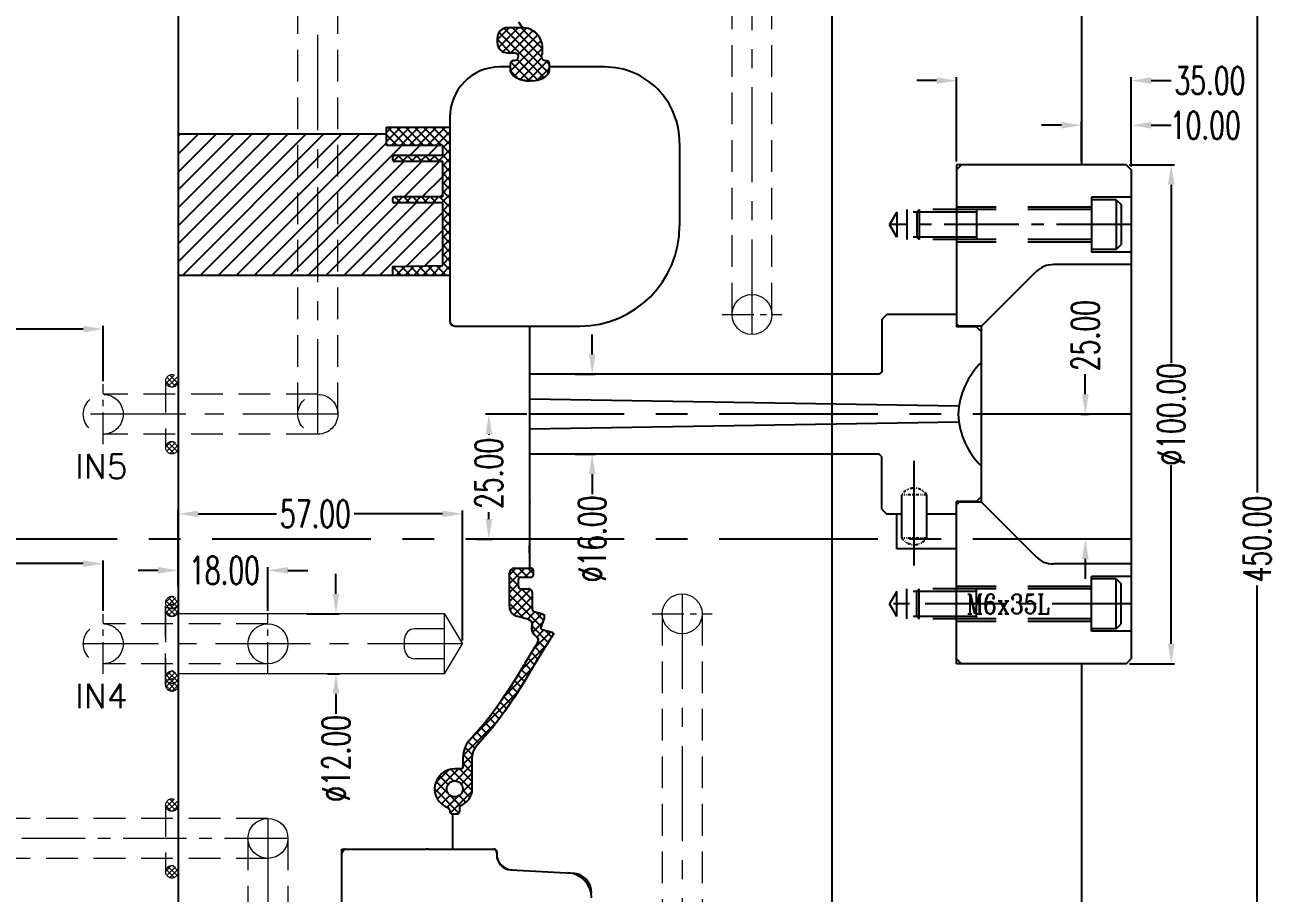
# Model space of a CAD drawing. Header units: inches. Extents: x 179987 to 181505, y -56815 to -55741.
# Drawn here: x 180309 to 180558.7, y -56096.2 to -55922.2 of the extents above; entities that cross this region are included whole.
import ezdxf
from ezdxf.enums import TextEntityAlignment as Align

# ---------------------------------------------------------------- set-up
doc = ezdxf.new("R2010")
doc.units = ezdxf.units.IN
doc.header["$LTSCALE"] = 2
doc.header["$MEASUREMENT"] = 0
doc.header["$PDMODE"] = 3
doc.header["$PDSIZE"] = 0.3125
for name, pattern in [('CENTER', [50.8, 31.75, -6.35, 6.35, -6.35]), ('CENTER2', [1.125, 0.75, -0.125, 0.125, -0.125]), ('HIDDEN', [9.525, 6.35, -3.175]), ('PHANTOM2', [0.69, 0.3, -0.13, 0, -0.13, 0, -0.13])]:
    doc.linetypes.add(name, pattern=pattern)
doc.layers.get('0').update_dxf_attribs({"linetype": 'CONTINUOUS'})
doc.layers.get('Defpoints').update_dxf_attribs({"linetype": 'CONTINUOUS'})
for name, color, linetype in [('CAV-COR', 1, 'CONTINUOUS'), ('COOL', 171, 'CONTINUOUS'), ('Ru', 8, 'CONTINUOUS'), ('SCREW', 52, 'HIDDEN'), ('SILDE', 6, 'CONTINUOUS')]:
    doc.layers.add(name, color=color, linetype=linetype)
doc.layers.add('dim', color=3, linetype='CONTINUOUS', lineweight=15)
doc.layers.add('WR', color=122, linetype='HIDDEN', lineweight=18)
doc.styles.add('ROMANC', font='romanc', dxfattribs={"width": 0.6, "height": 1})
doc.styles.get("Standard").update_dxf_attribs({"font": 'txt.shx', "width": 0.67})
doc.dimstyles.new('2.00', dxfattribs={"dimtxt": 5.5, "dimasz": 4, "dimexe": 0.666, "dimexo": 0.626, "dimgap": 1, "dimtad": 0, "dimzin": 0, "dimdsep": 46, "dimtxsty": 'Standard', "dimcen": 0.09, "dimclrd": 3, "dimclre": 3, "dimclrt": 7, "dimazin": 0, "dimtfac": 1, "dimtofl": 0, "dimtmove": 0, "dimatfit": 0, "dimfxl": 0, "dimtolj": 1, "dimtzin": 0, "dimarcsym": 0})

# ---------------------------------------------------------------- blocks, each defined once
blk = doc.blocks.new('*D40246')
at = {"layer": 'Defpoints', "color": 0}
for p in [(180529.65, -55950.2), (180529.65, -56050.2), (180538.66, -56050.2)]:
    blk.add_point(p, dxfattribs=at)
at = {"layer": 'dim', "color": 3, "linetype": 'ByBlock', "lineweight": -2}
for p, q in [((180530.28, -55950.2), (180539.32, -55950.2)), ((180538.66, -55954.2), (180538.66, -55989.99)), ((180538.66, -56046.2), (180538.66, -56010.41)), ((180530.28, -56050.2), (180539.32, -56050.2))]:
    blk.add_line(p, q, dxfattribs=at)
at = {"layer": 'dim', "color": 3, "linetype": 'ByBlock'}
for points in [[(180539.32, -55954.2), (180537.99, -55954.2), (180538.66, -55950.2)], [(180537.99, -56046.2), (180539.32, -56046.2), (180538.66, -56050.2)]]:
    blk.add_solid(points, dxfattribs=at)
at = {"layer": 'dim', "color": 7, "linetype": 'ByBlock', "insert": (180538.66, -56000.2), "char_height": 5.5, "attachment_point": 5, "rotation": 90}
blk.add_mtext('%%c100.00', dxfattribs=at)
blk = doc.blocks.new('*D40247')
at = {"layer": 'Defpoints', "color": 0}
for p in [(180530.65, -55942.29), (180520.65, -55950.2), (180530.65, -55951.2)]:
    blk.add_point(p, dxfattribs=at)
at = {"layer": 'dim', "color": 3, "linetype": 'ByBlock', "lineweight": -2}
for p, q in [((180516.65, -55942.29), (180512.65, -55942.29)), ((180520.65, -55949.57), (180520.65, -55941.62)), ((180530.65, -55950.57), (180530.65, -55941.62)), ((180534.65, -55942.29), (180538.65, -55942.29))]:
    blk.add_line(p, q, dxfattribs=at)
at = {"layer": 'dim', "color": 3, "linetype": 'ByBlock'}
for points in [[(180516.65, -55942.95), (180516.65, -55941.62), (180520.65, -55942.29)], [(180534.65, -55941.62), (180534.65, -55942.95), (180530.65, -55942.29)]]:
    blk.add_solid(points, dxfattribs=at)
at = {"layer": 'dim', "color": 7, "linetype": 'ByBlock', "insert": (180545.49, -55942.29), "char_height": 5.5, "attachment_point": 5}
blk.add_mtext('\\A1;10.00', dxfattribs=at)
blk = doc.blocks.new('*D40248')
at = {"layer": 'Defpoints', "color": 0}
for p in [(180530.65, -55933.34), (180495.65, -55950.2), (180530.65, -55951.2)]:
    blk.add_point(p, dxfattribs=at)
at = {"layer": 'dim', "color": 3, "linetype": 'ByBlock', "lineweight": -2}
for p, q in [((180495.65, -55949.57), (180495.65, -55932.68)), ((180530.65, -55950.57), (180530.65, -55932.68)), ((180491.65, -55933.34), (180487.65, -55933.34)), ((180534.65, -55933.34), (180538.65, -55933.34))]:
    blk.add_line(p, q, dxfattribs=at)
at = {"layer": 'dim', "color": 3, "linetype": 'ByBlock'}
for points in [[(180491.65, -55934.01), (180491.65, -55932.68), (180495.65, -55933.34)], [(180534.65, -55932.68), (180534.65, -55934.01), (180530.65, -55933.34)]]:
    blk.add_solid(points, dxfattribs=at)
at = {"layer": 'dim', "color": 7, "linetype": 'ByBlock', "insert": (180546.41, -55933.34), "char_height": 5.5, "attachment_point": 5}
blk.add_mtext('\\A1;35.00', dxfattribs=at)
blk = doc.blocks.new('*D40283')
at = {"layer": 'Defpoints', "color": 0}
for p in [(180519.94, -56000.2), (180521.44, -56000.2), (180526.1, -56025.2)]:
    blk.add_point(p, dxfattribs=at)
at = {"layer": 'dim', "color": 3, "linetype": 'ByBlock', "lineweight": -2}
for p, q in [((180521.44, -55996.2), (180521.44, -55992.2)), ((180520.57, -56000.2), (180522.11, -56000.2)), ((180525.48, -56025.2), (180520.78, -56025.2)), ((180521.44, -56029.2), (180521.44, -56033.2))]:
    blk.add_line(p, q, dxfattribs=at)
at = {"layer": 'dim', "color": 3, "linetype": 'ByBlock'}
for points in [[(180520.78, -55996.2), (180522.11, -55996.2), (180521.44, -56000.2)], [(180522.11, -56029.2), (180520.78, -56029.2), (180521.44, -56025.2)]]:
    blk.add_solid(points, dxfattribs=at)
at = {"layer": 'dim', "color": 7, "linetype": 'ByBlock', "insert": (180521.44, -55984.44), "char_height": 5.5, "attachment_point": 5, "rotation": 90}
blk.add_mtext('\\A1;25.00', dxfattribs=at)
blk = doc.blocks.new('*D40285')
at = {"layer": 'Defpoints', "color": 0}
for p in [(180555.86, -55800.2), (180600.61, -55800.2), (180600.61, -56250.2)]:
    blk.add_point(p, dxfattribs=at)
at = {"layer": 'dim', "color": 3, "linetype": 'ByBlock', "lineweight": -2}
for p, q in [((180599.98, -55800.2), (180555.19, -55800.2)), ((180555.86, -55804.2), (180555.86, -56015.91)), ((180555.86, -56246.2), (180555.86, -56034.49)), ((180599.98, -56250.2), (180555.19, -56250.2))]:
    blk.add_line(p, q, dxfattribs=at)
at = {"layer": 'dim', "color": 3, "linetype": 'ByBlock'}
for points in [[(180556.52, -55804.2), (180555.19, -55804.2), (180555.86, -55800.2)], [(180555.19, -56246.2), (180556.52, -56246.2), (180555.86, -56250.2)]]:
    blk.add_solid(points, dxfattribs=at)
at = {"layer": 'dim', "color": 7, "linetype": 'ByBlock', "insert": (180555.86, -56025.2), "char_height": 5.5, "attachment_point": 5, "rotation": 90}
blk.add_mtext('\\A1;450.00', dxfattribs=at)
blk = doc.blocks.new('*D40323')
at = {"layer": 'Defpoints', "color": 0}
for p in [(180418.59, -55992.2), (180422.63, -55992.2), (180418.59, -56008.2)]:
    blk.add_point(p, dxfattribs=at)
at = {"layer": 'dim', "color": 3, "linetype": 'ByBlock', "lineweight": -2}
for p, q in [((180422.63, -55988.2), (180422.63, -55984.2)), ((180419.22, -55992.2), (180423.29, -55992.2)), ((180419.22, -56008.2), (180423.29, -56008.2)), ((180422.63, -56012.2), (180422.63, -56016.2))]:
    blk.add_line(p, q, dxfattribs=at)
at = {"layer": 'dim', "color": 3, "linetype": 'ByBlock'}
for points in [[(180421.96, -55988.2), (180423.3, -55988.2), (180422.63, -55992.2)], [(180423.3, -56012.2), (180421.96, -56012.2), (180422.63, -56008.2)]]:
    blk.add_solid(points, dxfattribs=at)
at = {"layer": 'dim', "color": 7, "linetype": 'ByBlock', "insert": (180422.63, -56025.18), "char_height": 5.5, "attachment_point": 5, "rotation": 90}
blk.add_mtext('%%c16.00', dxfattribs=at)
blk = doc.blocks.new('*D40330')
at = {"layer": 'Defpoints', "color": 0}
for p in [(180410.15, -56000.2), (180398.83, -56025.2), (180401.93, -56025.2)]:
    blk.add_point(p, dxfattribs=at)
at = {"layer": 'dim', "color": 3, "linetype": 'ByBlock', "lineweight": -2}
for p, q in [((180409.53, -56000.2), (180401.26, -56000.2)), ((180401.93, -56004.2), (180401.93, -56004.3)), ((180401.93, -56021.2), (180401.93, -56019.81)), ((180399.45, -56025.2), (180402.59, -56025.2))]:
    blk.add_line(p, q, dxfattribs=at)
at = {"layer": 'dim', "color": 3, "linetype": 'ByBlock'}
for points in [[(180402.59, -56004.2), (180401.26, -56004.2), (180401.93, -56000.2)], [(180401.26, -56021.2), (180402.59, -56021.2), (180401.93, -56025.2)]]:
    blk.add_solid(points, dxfattribs=at)
at = {"layer": 'dim', "color": 7, "linetype": 'ByBlock', "insert": (180401.93, -56012.05), "char_height": 5.5, "attachment_point": 5, "rotation": 90}
blk.add_mtext('\\A1;25.00', dxfattribs=at)
blk = doc.blocks.new('*X40206')
at = {"color": 0}
for p, q in [((-7.86, -0.44), (-6.25, 1.17)), ((-6.25, -1.17), (-7.86, 0.44)), ((-5.66, -0.71), (-7.4, 1.03)), ((-7.4, -1.03), (-5.66, 0.71)), ((-5.45, 0.15), (-6.54, 1.24)), ((5.45, 0.15), (6.54, 1.24)), ((5.66, -0.71), (7.4, 1.03)), ((7.4, -1.03), (5.66, 0.71)), ((7.86, -0.44), (6.25, 1.17)), ((6.25, -1.17), (7.86, 0.44)), ((-6.54, -1.24), (-5.45, -0.15)), ((6.54, -1.24), (5.45, -0.15))]:
    blk.add_line(p, q, dxfattribs=at)
blk = doc.blocks.new('*D40411')
at = {"layer": 'Defpoints', "color": 0}
for p in [(180259.65, -56024.37), (180259.65, -56030.14), (180324.65, -56040.2)]:
    blk.add_point(p, dxfattribs=at)
at = {"layer": 'dim', "color": 3, "linetype": 'ByBlock', "lineweight": -2}
for p, q in [((180259.65, -56025), (180259.65, -56030.81)), ((180263.65, -56030.14), (180281.88, -56030.14)), ((180320.65, -56030.14), (180297.39, -56030.14)), ((180324.65, -56039.57), (180324.65, -56029.48))]:
    blk.add_line(p, q, dxfattribs=at)
at = {"layer": 'dim', "color": 3, "linetype": 'ByBlock'}
for points in [[(180263.65, -56029.48), (180263.65, -56030.81), (180259.65, -56030.14)], [(180320.65, -56030.81), (180320.65, -56029.48), (180324.65, -56030.14)]]:
    blk.add_solid(points, dxfattribs=at)
at = {"layer": 'dim', "color": 7, "linetype": 'ByBlock', "insert": (180289.63, -56030.14), "char_height": 5.5, "attachment_point": 5}
blk.add_mtext('\\A1;65.00', dxfattribs=at)
blk = doc.blocks.new('*D40414')
at = {"layer": 'Defpoints', "color": 0}
for p in [(180259.65, -55978.37), (180259.65, -55983.13), (180324.65, -55994.2)]:
    blk.add_point(p, dxfattribs=at)
at = {"layer": 'dim', "color": 3, "linetype": 'ByBlock', "lineweight": -2}
for p, q in [((180259.65, -55979), (180259.65, -55983.79)), ((180324.65, -55993.57), (180324.65, -55982.46)), ((180263.65, -55983.13), (180281.88, -55983.13)), ((180320.65, -55983.13), (180297.39, -55983.13))]:
    blk.add_line(p, q, dxfattribs=at)
at = {"layer": 'dim', "color": 3, "linetype": 'ByBlock'}
for points in [[(180263.65, -55982.46), (180263.65, -55983.79), (180259.65, -55983.13)], [(180320.65, -55983.79), (180320.65, -55982.46), (180324.65, -55983.13)]]:
    blk.add_solid(points, dxfattribs=at)
at = {"layer": 'dim', "color": 7, "linetype": 'ByBlock', "insert": (180289.63, -55983.13), "char_height": 5.5, "attachment_point": 5}
blk.add_mtext('\\A1;65.00', dxfattribs=at)
blk = doc.blocks.new('*D40415')
at = {"layer": 'Defpoints', "color": 0}
for p in [(180339.65, -56020.17), (180339.65, -56033.3), (180396.65, -56046.2)]:
    blk.add_point(p, dxfattribs=at)
at = {"layer": 'dim', "color": 3, "linetype": 'ByBlock', "lineweight": -2}
for p, q in [((180339.65, -56032.67), (180339.65, -56019.5)), ((180343.65, -56020.17), (180359.4, -56020.17)), ((180392.65, -56020.17), (180374.91, -56020.17)), ((180396.65, -56045.57), (180396.65, -56019.5))]:
    blk.add_line(p, q, dxfattribs=at)
at = {"layer": 'dim', "color": 3, "linetype": 'ByBlock'}
for points in [[(180343.65, -56019.5), (180343.65, -56020.83), (180339.65, -56020.17)], [(180392.65, -56020.83), (180392.65, -56019.5), (180396.65, -56020.17)]]:
    blk.add_solid(points, dxfattribs=at)
at = {"layer": 'dim', "color": 7, "linetype": 'ByBlock', "insert": (180367.15, -56020.17), "char_height": 5.5, "attachment_point": 5}
blk.add_mtext('\\A1;57.00', dxfattribs=at)
blk = doc.blocks.new('*X40230')
at = {"color": 0}
for p, q in [((-9.52, 0.02), (-8.3, 1.25)), ((-9.26, -0.77), (-7.5, 0.98)), ((-7.5, -0.98), (-9.26, 0.77)), ((-7.07, -0.35), (-8.62, 1.2)), ((-8.62, -1.2), (-7.07, 0.35)), ((7.07, -0.35), (8.62, 1.2)), ((8.62, -1.2), (7.07, 0.35)), ((9.26, -0.77), (7.5, 0.98)), ((7.5, -0.98), (9.26, 0.77)), ((9.52, 0.02), (8.3, 1.25)), ((-8.3, -1.25), (-9.52, -0.02)), ((8.3, -1.25), (9.52, -0.02))]:
    blk.add_line(p, q, dxfattribs=at)
blk = doc.blocks.new('*D40416')
at = {"layer": 'Defpoints', "color": 0}
for p in [(180364.85, -56040.2), (180368.97, -56052.2), (180371.28, -56052.2)]:
    blk.add_point(p, dxfattribs=at)
at = {"layer": 'dim', "color": 3, "linetype": 'ByBlock', "lineweight": -2}
for p, q in [((180371.28, -56036.2), (180371.28, -56032.2)), ((180365.47, -56040.2), (180371.95, -56040.2)), ((180369.59, -56052.2), (180371.95, -56052.2)), ((180371.28, -56056.2), (180371.28, -56060.2))]:
    blk.add_line(p, q, dxfattribs=at)
at = {"layer": 'dim', "color": 3, "linetype": 'ByBlock'}
for points in [[(180370.62, -56036.2), (180371.95, -56036.2), (180371.28, -56040.2)], [(180371.95, -56056.2), (180370.62, -56056.2), (180371.28, -56052.2)]]:
    blk.add_solid(points, dxfattribs=at)
at = {"layer": 'dim', "color": 7, "linetype": 'ByBlock', "insert": (180371.28, -56069.18), "char_height": 5.5, "attachment_point": 5, "rotation": 90}
blk.add_mtext('%%c12.00', dxfattribs=at)
blk = doc.blocks.new('*D40417')
at = {"layer": 'Defpoints', "color": 0}
for p in [(180357.65, -56031.48), (180339.65, -56035.2), (180357.65, -56040.2)]:
    blk.add_point(p, dxfattribs=at)
at = {"layer": 'dim', "color": 3, "linetype": 'ByBlock', "lineweight": -2}
for p, q in [((180335.65, -56031.48), (180331.65, -56031.48)), ((180339.65, -56034.58), (180339.65, -56030.81)), ((180357.65, -56039.57), (180357.65, -56030.81)), ((180361.65, -56031.48), (180365.65, -56031.48))]:
    blk.add_line(p, q, dxfattribs=at)
at = {"layer": 'dim', "color": 3, "linetype": 'ByBlock'}
for points in [[(180335.65, -56032.15), (180335.65, -56030.81), (180339.65, -56031.48)], [(180361.65, -56030.81), (180361.65, -56032.15), (180357.65, -56031.48)]]:
    blk.add_solid(points, dxfattribs=at)
at = {"layer": 'dim', "color": 7, "linetype": 'ByBlock', "insert": (180348.94, -56031.48), "char_height": 5.5, "attachment_point": 5}
blk.add_mtext('\\A1;18.00', dxfattribs=at)

msp = doc.modelspace()

# ---------------------------------------------------------------- linework, layer by layer
at = {"linetype": 'Continuous'}
for p, q in [((180520.652, -55803.2), (180520.652, -55950.2)), ((180529.652, -55950.2), (180495.652, -55950.2)), ((180496.652, -55950.2), (180495.652, -55951.2)), ((180529.652, -55950.2), (180530.652, -55951.2)), ((180530.652, -55951.2), (180530.652, -56049.2)), ((180530.652, -55970.2), (180515.073, -55970.2)), ((180500.652, -55982.55), (180511.537, -55971.664)), ((180495.652, -55980.2), (180481.652, -55980.2)), ((180499.652, -55982.7), (180495.652, -55982.7)), ((180500.652, -55982.55), (180496.152, -55982.55)), ((180499.652, -55982.7), (180500.652, -55983.7)), ((180500.652, -56017.85), (180500.652, -55982.55)), ((180480.152, -55992.2), (180410.152, -55992.2)), ((180480.152, -56008.2), (180410.152, -56008.2)), ((180484.652, -56025), (180484.652, -56016.341)), ((180489.652, -56025), (180489.652, -56016.341)), ((180499.652, -56017.7), (180495.652, -56017.7)), ((180499.652, -56017.7), (180500.652, -56016.7)), ((180484.652, -56020.2), (180481.652, -56020.2)), ((180483.652, -56027.2), (180483.652, -56020.2)), ((180495.652, -56020.2), (180489.652, -56020.2)), ((180500.652, -56017.85), (180496.152, -56017.85)), ((180500.652, -56017.85), (180511.537, -56028.735)), ((180495.652, -56027.2), (180483.652, -56027.2)), ((180530.652, -56030.2), (180515.073, -56030.2)), ((180496.652, -56050.2), (180495.652, -56049.2)), ((180529.652, -56050.2), (180495.652, -56050.2)), ((180520.652, -56050.2), (180520.652, -56247.2)), ((180529.652, -56050.2), (180530.652, -56049.2))]:
    msp.add_line(p, q, dxfattribs=at)
for p, q in [((180495.652, -55950.2), (180495.652, -55982.7)), ((180480.652, -55981.2), (180481.652, -55980.2)), ((180480.652, -55981.2), (180480.652, -55991.7)), ((180496.152, -55982.55), (180495.652, -55982.05)), ((180480.652, -55991.7), (180480.152, -55992.2)), ((180480.652, -56008.7), (180480.152, -56008.2)), ((180480.652, -56019.2), (180480.652, -56008.7)), ((180495.652, -56050.2), (180495.652, -56017.7)), ((180480.652, -56019.2), (180481.652, -56020.2)), ((180496.152, -56017.85), (180495.652, -56018.35))]:
    msp.add_line(p, q)
at = {"linetype": 'HIDDEN'}
for p, q in [((180530.652, -55956.7), (180522.652, -55956.7)), ((180522.652, -55958.7), (180495.652, -55958.7)), ((180522.652, -55965.7), (180495.652, -55965.7)), ((180530.652, -55967.7), (180522.652, -55967.7)), ((180530.652, -56032.7), (180522.652, -56032.7)), ((180522.652, -56034.7), (180495.652, -56034.7)), ((180522.652, -56041.7), (180495.652, -56041.7)), ((180530.652, -56043.7), (180522.652, -56043.7))]:
    msp.add_line(p, q, dxfattribs=at)
at = {"linetype": 'CENTER', "ltscale": 0.5}
for p, q in [((180530.652, -56000.2), (180410.152, -56000.2)), ((180530.652, -56025.2), (180124.652, -56025.2))]:
    msp.add_line(p, q, dxfattribs=at)
at = {"linetype": 'CENTER'}
msp.add_line((180487.152, -56030.502), (180487.152, -56009.527), dxfattribs=at)
at = {"linetype": 'PHANTOM2'}
for p, q in [((180489.652, -56016.341), (180484.652, -56016.341)), ((180489.652, -56025), (180484.652, -56025))]:
    msp.add_line(p, q, dxfattribs=at)
at = {"linetype": 'Continuous'}
for centre, start, end in [((180515.073, -55975.2), 90, 135), ((180515.073, -56025.2), 225, 270)]:
    msp.add_arc(centre, 5, start, end, dxfattribs=at)
for centre, start, end in [((180511.445, -56000.929), 134.09684, 177.30425), ((180511.445, -55999.47), 182.69575, 225.90316)]:
    msp.add_arc(centre, 15.511, start, end)
at = {"color": 7, "linetype": 'PHANTOM2'}
for centre, start, end in [((180487.152, -56018), 33.55731, 146.44269), ((180487.152, -56023.341), 213.55731, 326.44269)]:
    msp.add_arc(centre, 3, start, end, dxfattribs=at)
at = {"layer": 'CAV-COR'}
for p, q in [((180339.652, -55885.2), (180339.652, -56165.2)), ((180470.652, -55885.2), (180470.652, -56165.2))]:
    msp.add_line(p, q, dxfattribs=at)
at = {"layer": 'CAV-COR', "linetype": 'ByBlock'}
for p, q in [((180403.619, -55925.104), (180405.97, -55922.753)), ((180403.842, -55926.678), (180407.766, -55922.753)), ((180404.744, -55927.571), (180409.467, -55922.849)), ((180408.644, -55922.753), (180405.629, -55922.753)), ((180406.629, -55922.753), (180412.47, -55928.594)), ((180408.632, -55922.76), (180407.935, -55921.61)), ((180408.425, -55922.753), (180412.664, -55926.992)), ((180403.619, -55925.768), (180403.619, -55924.763)), ((180403.619, -55925.131), (180406.266, -55927.778)), ((180403.956, -55923.672), (180412.977, -55932.693)), ((180404.961, -55922.881), (180413.867, -55931.787)), ((180406.29, -55931.414), (180412.382, -55925.322)), ((180406.333, -55927.778), (180410.755, -55923.357)), ((180407.739, -55928.168), (180411.718, -55924.189)), ((180410.985, -55923.517), (180411.9, -55924.432)), ((180405.629, -55927.778), (180407.137, -55927.778)), ((180407.022, -55932.478), (180412.664, -55926.836)), ((180412.664, -55927.85), (180412.664, -55926.773)), ((180406.243, -55931.027), (180406.243, -55929.873)), ((180406.328, -55929.637), (180410.073, -55933.382)), ((180406.529, -55929.456), (180406.673, -55929.383)), ((180406.782, -55929.342), (180406.673, -55929.383)), ((180406.894, -55929.308), (180406.782, -55929.342)), ((180406.967, -55929.286), (180407.086, -55929.286)), ((180407.579, -55929.092), (180411.698, -55933.21)), ((180408.202, -55933.093), (180412.508, -55928.788)), ((180409.724, -55933.368), (180413.683, -55929.409)), ((180413.151, -55929.276), (180414.06, -55930.185)), ((180413.217, -55929.286), (180413.336, -55929.286)), ((180413.372, -55929.298), (180413.409, -55929.308)), ((180413.409, -55929.308), (180413.521, -55929.342)), ((180413.521, -55929.342), (180413.631, -55929.383)), ((180414.039, -55929.755), (180414.06, -55929.873)), ((180414.06, -55931.027), (180414.06, -55929.873)), ((180406.243, -55930.613), (180404.07, -55930.613)), ((180406.287, -55931.392), (180407.86, -55932.964)), ((180411.671, -55933.217), (180414.06, -55930.827)), ((180410.106, -55933.383), (180410.151, -55933.382)), ((180410.151, -55933.382), (180410.198, -55933.383)), ((180410.705, -55933.365), (180410.198, -55933.383)), ((180410.697, -55933.366), (180411.189, -55933.311)), ((180411.173, -55933.314), (180411.649, -55933.224)), ((180381.409, -55943.723), (180382.479, -55942.652)), ((180381.409, -55945.519), (180384.275, -55942.652)), ((180381.409, -55946.27), (180381.409, -55942.652)), ((180381.409, -55942.652), (180394.098, -55942.652)), ((180381.627, -55942.652), (180385.245, -55946.27)), ((180382.453, -55946.27), (180386.071, -55942.652)), ((180383.423, -55942.652), (180387.041, -55946.27)), ((180384.249, -55946.27), (180387.867, -55942.652)), ((180385.219, -55942.652), (180388.837, -55946.27)), ((180386.045, -55946.27), (180389.663, -55942.652)), ((180387.015, -55942.652), (180390.633, -55946.27)), ((180387.841, -55946.27), (180391.459, -55942.652)), ((180388.811, -55942.652), (180392.429, -55946.27)), ((180389.637, -55946.27), (180393.255, -55942.652)), ((180390.607, -55942.652), (180394.098, -55946.144)), ((180392.403, -55942.652), (180394.098, -55944.348)), ((180339.652, -55944.481), (180340.074, -55944.059)), ((180339.652, -55948.074), (180343.666, -55944.059)), ((180339.652, -55951.666), (180347.258, -55944.059)), ((180339.652, -55955.258), (180350.85, -55944.059)), ((180339.652, -55958.85), (180354.442, -55944.059)), ((180339.652, -55962.442), (180358.034, -55944.059)), ((180339.652, -55966.034), (180361.627, -55944.059)), ((180339.652, -55969.626), (180365.219, -55944.059)), ((180381.409, -55944.059), (180339.652, -55944.059)), ((180340.57, -55972.3), (180368.811, -55944.059)), ((180344.162, -55972.3), (180372.403, -55944.059)), ((180347.754, -55972.3), (180375.995, -55944.059)), ((180351.347, -55972.3), (180379.587, -55944.059)), ((180381.409, -55944.23), (180383.449, -55946.27)), ((180391.434, -55946.27), (180394.098, -55943.605)), ((180354.939, -55972.3), (180381.409, -55945.83)), ((180358.531, -55972.3), (180384.56, -55946.27)), ((180381.409, -55946.026), (180381.653, -55946.27)), ((180381.409, -55946.27), (180392.665, -55946.27)), ((180386.075, -55948.348), (180388.152, -55946.27)), ((180389.667, -55948.348), (180391.744, -55946.27)), ((180391.742, -55949.554), (180394.098, -55947.197)), ((180392.665, -55946.835), (180394.098, -55945.401)), ((180392.665, -55948.348), (180392.665, -55946.27)), ((180392.665, -55946.506), (180394.098, -55947.94)), ((180362.123, -55972.3), (180384.869, -55949.554)), ((180365.715, -55972.3), (180388.461, -55949.554)), ((180382.615, -55948.75), (180382.615, -55949.152)), ((180382.615, -55949.028), (180383.14, -55949.554)), ((180382.819, -55949.497), (180383.968, -55948.348)), ((180392.665, -55948.348), (180383.017, -55948.348)), ((180392.665, -55949.554), (180383.017, -55949.554)), ((180383.73, -55948.348), (180384.936, -55949.554)), ((180384.558, -55949.554), (180385.764, -55948.348)), ((180384.947, -55956.66), (180392.053, -55949.554)), ((180385.526, -55948.348), (180386.732, -55949.554)), ((180386.354, -55949.554), (180387.56, -55948.348)), ((180387.322, -55948.348), (180388.528, -55949.554)), ((180388.15, -55949.554), (180389.356, -55948.348)), ((180389.118, -55948.348), (180390.324, -55949.554)), ((180389.946, -55949.554), (180391.152, -55948.348)), ((180390.914, -55948.348), (180392.12, -55949.554)), ((180392.665, -55948.302), (180394.098, -55949.736)), ((180392.665, -55950.427), (180394.098, -55948.993)), ((180392.665, -55956.66), (180392.665, -55949.554)), ((180392.665, -55950.098), (180394.098, -55951.532)), ((180388.539, -55956.66), (180392.665, -55952.534)), ((180392.665, -55952.223), (180394.098, -55950.789)), ((180392.665, -55951.894), (180394.098, -55953.328)), ((180392.665, -55954.019), (180394.098, -55952.585)), ((180392.665, -55953.69), (180394.098, -55955.124)), ((180392.665, -55955.815), (180394.098, -55954.382)), ((180382.615, -55957.062), (180382.615, -55957.464)), ((180392.665, -55956.66), (180383.017, -55956.66)), ((180383.062, -55956.66), (180384.268, -55957.866)), ((180383.43, -55957.866), (180384.636, -55956.66)), ((180384.858, -55956.66), (180386.064, -55957.866)), ((180385.226, -55957.866), (180386.432, -55956.66)), ((180386.654, -55956.66), (180387.86, -55957.866)), ((180387.022, -55957.866), (180388.228, -55956.66)), ((180388.45, -55956.66), (180389.656, -55957.866)), ((180388.818, -55957.866), (180390.024, -55956.66)), ((180390.247, -55956.66), (180391.453, -55957.866)), ((180390.614, -55957.866), (180391.82, -55956.66)), ((180392.043, -55956.66), (180394.098, -55958.716)), ((180392.131, -55956.66), (180392.665, -55956.126)), ((180392.41, -55957.866), (180394.098, -55956.178)), ((180392.665, -55955.486), (180394.098, -55956.92)), ((180369.307, -55972.3), (180383.741, -55957.866)), ((180372.899, -55972.3), (180387.333, -55957.866)), ((180376.491, -55972.3), (180390.925, -55957.866)), ((180380.083, -55972.3), (180392.665, -55959.718)), ((180392.665, -55957.866), (180383.017, -55957.866)), ((180392.665, -55970.415), (180392.665, -55957.866)), ((180392.665, -55959.407), (180394.098, -55957.974)), ((180392.665, -55959.078), (180394.098, -55960.512)), ((180392.665, -55961.203), (180394.098, -55959.77)), ((180392.665, -55960.874), (180394.098, -55962.308)), ((180392.665, -55963), (180394.098, -55961.566)), ((180392.665, -55962.67), (180394.098, -55964.104)), ((180385.434, -55970.542), (180392.665, -55963.31)), ((180392.665, -55964.796), (180394.098, -55963.362)), ((180392.665, -55964.466), (180394.098, -55965.9)), ((180392.665, -55966.592), (180394.098, -55965.158)), ((180389.09, -55970.478), (180392.665, -55966.903)), ((180392.665, -55966.262), (180394.098, -55967.696)), ((180392.665, -55968.388), (180394.098, -55966.954)), ((180392.665, -55968.059), (180394.098, -55969.492)), ((180392.665, -55970.184), (180394.098, -55968.75)), ((180392.665, -55969.855), (180394.098, -55971.288)), ((180339.652, -55972.3), (180394.098, -55972.3)), ((180382.615, -55970.591), (180392.665, -55970.415)), ((180382.615, -55971.253), (180383.289, -55970.579)), ((180382.615, -55970.591), (180382.615, -55972.3)), ((180382.624, -55970.591), (180384.333, -55972.3)), ((180383.365, -55972.3), (180385.117, -55970.547)), ((180384.39, -55970.56), (180386.13, -55972.3)), ((180385.161, -55972.3), (180386.945, -55970.515)), ((180386.155, -55970.529), (180387.926, -55972.3)), ((180386.957, -55972.3), (180388.773, -55970.483)), ((180387.92, -55970.498), (180389.722, -55972.3)), ((180388.753, -55972.3), (180390.601, -55970.451)), ((180389.685, -55970.467), (180391.518, -55972.3)), ((180390.549, -55972.3), (180392.429, -55970.419)), ((180391.451, -55970.436), (180393.314, -55972.3)), ((180392.345, -55972.3), (180394.098, -55970.546)), ((180410.152, -56031.055), (180410.152, -55982.525)), ((180410.071, -56026.765), (180410.07, -56026.555)), ((180410.072, -56026.973), (180410.071, -56026.765)), ((180410.075, -56027.178), (180410.072, -56026.973)), ((180410.079, -56027.38), (180410.075, -56027.178)), ((180410.084, -56027.577), (180410.079, -56027.38)), ((180410.089, -56027.764), (180410.084, -56027.577)), ((180410.095, -56027.943), (180410.089, -56027.764)), ((180410.102, -56028.112), (180410.095, -56027.943)), ((180410.111, -56028.322), (180410.102, -56028.112)), ((180410.12, -56028.51), (180410.111, -56028.322)), ((180410.131, -56028.708), (180410.12, -56028.51)), ((180410.142, -56028.901), (180410.131, -56028.708)), ((180410.152, -56029.055), (180410.142, -56028.901)), ((180406.031, -56032.352), (180407.328, -56031.055)), ((180406.031, -56034.148), (180409.124, -56031.055)), ((180406.031, -56038.714), (180406.031, -56032.06)), ((180406.376, -56031.315), (180408.042, -56032.981)), ((180407.036, -56031.055), (180410.353, -56031.055)), ((180407.912, -56031.055), (180409.721, -56032.864)), ((180409.111, -56032.864), (180410.728, -56031.247)), ((180409.708, -56031.055), (180410.855, -56032.202)), ((180410.855, -56032.361), (180410.855, -56031.557)), ((180406.031, -56032.766), (180407.84, -56034.575)), ((180406.031, -56035.944), (180407.84, -56034.135)), ((180406.031, -56034.562), (180410.654, -56039.185)), ((180406.031, -56037.74), (180408.596, -56035.175)), ((180407.84, -56034.673), (180407.84, -56033.366)), ((180408.343, -56032.864), (180410.353, -56032.864)), ((180408.343, -56035.175), (180409.944, -56035.175)), ((180408.44, -56035.175), (180410.654, -56037.389)), ((180406.031, -56036.358), (180412.408, -56042.735)), ((180406.164, -56039.403), (180410.268, -56035.299)), ((180406.964, -56040.399), (180410.654, -56036.709)), ((180410.507, -56035.531), (180410.299, -56035.322)), ((180410.654, -56039.294), (180410.654, -56035.886)), ((180406.031, -56038.154), (180408.939, -56041.062)), ((180408.285, -56040.875), (180410.654, -56038.505)), ((180409.68, -56041.275), (180411.143, -56039.812)), ((180410.592, -56042.159), (180412.539, -56040.213)), ((180412.76, -56040.276), (180411.018, -56039.777)), ((180411.337, -56039.868), (180412.903, -56041.434)), ((180409.877, -56041.331), (180407.487, -56040.646)), ((180409.877, -56041.331), (180410.211, -56041.499)), ((180410.211, -56041.499), (180410.463, -56041.782)), ((180410.463, -56041.782), (180410.593, -56042.138)), ((180410.582, -56042.514), (180410.536, -56043.154)), ((180410.569, -56042.693), (180413.804, -56045.927)), ((180410.593, -56042.138), (180410.582, -56042.514)), ((180410.709, -56043.838), (180412.773, -56041.774)), ((180413.091, -56040.938), (180412.366, -56042.846)), ((180413.091, -56040.938), (180413.091, -56040.581)), ((180410.536, -56043.154), (180410.678, -56043.783)), ((180410.678, -56043.783), (180410.991, -56044.341)), ((180410.843, -56047.297), (180414.289, -56043.851)), ((180410.991, -56044.341), (180411.451, -56044.784)), ((180411.452, -56044.785), (180411.172, -56044.547)), ((180411.541, -56044.858), (180411.457, -56044.789)), ((180411.504, -56044.839), (180412.893, -56043.451)), ((180411.539, -56044.856), (180411.682, -56045.028)), ((180411.682, -56045.028), (180411.801, -56045.338)), ((180412.366, -56042.846), (180412.34, -56042.976)), ((180414.636, -56043.951), (180412.631, -56043.375)), ((180413.216, -56043.543), (180414.517, -56044.844)), ((180413.617, -56046.211), (180414.802, -56044.409)), ((180414.636, -56043.951), (180414.736, -56044.001)), ((180414.736, -56044.001), (180414.811, -56044.085)), ((180414.802, -56044.409), (180414.852, -56044.276)), ((180414.811, -56044.085), (180414.851, -56044.193)), ((180414.852, -56044.276), (180414.836, -56044.137)), ((180408.156, -56051.779), (180413.447, -56046.489)), ((180409.836, -56048.959), (180410.704, -56047.534)), ((180411.155, -56046.764), (180410.671, -56047.589)), ((180411.116, -56046.831), (180412.431, -56048.147)), ((180411.138, -56046.794), (180411.667, -56045.972)), ((180411.795, -56045.671), (180411.666, -56045.974)), ((180411.666, -56045.974), (180411.754, -56045.806)), ((180411.782, -56045.701), (180413.113, -56047.033)), ((180411.801, -56045.338), (180411.795, -56045.671)), ((180413.617, -56046.211), (180412.004, -56048.842)), ((180408.925, -56050.504), (180409.234, -56049.987)), ((180409.206, -56050.036), (180409.781, -56049.052)), ((180409.768, -56049.076), (180411.081, -56050.388)), ((180409.883, -56048.88), (180409.78, -56049.054)), ((180410.446, -56047.957), (180411.754, -56049.265)), ((180411.361, -56049.927), (180411.575, -56049.561)), ((180411.575, -56049.56), (180412.561, -56047.934)), ((180411.575, -56049.56), (180411.575, -56049.561)), ((180411.575, -56049.56), (180411.575, -56049.561)), ((180404.956, -56056.776), (180410.692, -56051.04)), ((180407.803, -56052.363), (180407.039, -56053.602)), ((180407.751, -56052.447), (180409.049, -56053.745)), ((180408.089, -56051.892), (180407.803, -56052.363)), ((180408.656, -56050.947), (180408.085, -56051.898)), ((180408.427, -56051.327), (180409.738, -56052.637)), ((180408.646, -56050.964), (180408.943, -56050.474)), ((180410.23, -56051.819), (180408.748, -56054.261)), ((180409.103, -56050.206), (180410.409, -56051.513)), ((180406.356, -56054.681), (180405.862, -56055.436)), ((180406.723, -56054.106), (180406.267, -56054.818)), ((180406.37, -56054.658), (180407.669, -56055.956)), ((180407.086, -56053.527), (180406.654, -56054.214)), ((180407.066, -56053.558), (180408.359, -56054.851)), ((180398.234, -56065.294), (180407.83, -56055.698)), ((180404.932, -56056.811), (180406.214, -56058.094)), ((180405.981, -56055.256), (180405.415, -56056.101)), ((180405.657, -56055.74), (180406.944, -56057.028)), ((180402.095, -56060.744), (180402.931, -56059.63)), ((180402.688, -56059.955), (180403.975, -56061.243)), ((180402.806, -56059.8), (180403.654, -56058.636)), ((180403.448, -56058.92), (180404.739, -56060.211)), ((180403.461, -56058.903), (180404.317, -56057.702)), ((180404.196, -56057.872), (180405.483, -56059.159)), ((180405.117, -56059.693), (180404.319, -56060.782)), ((180396.816, -56068.508), (180403.644, -56061.68)), ((180397.968, -56065.599), (180401.306, -56061.76)), ((180401.117, -56061.977), (180402.399, -56063.259)), ((180402.151, -56060.671), (180401.306, -56061.76)), ((180401.913, -56060.977), (180403.195, -56062.259)), ((180402.621, -56062.997), (180403.61, -56061.725)), ((180403.916, -56061.322), (180403.498, -56061.87)), ((180403.61, -56061.725), (180404.119, -56061.051)), ((180404.624, -56060.368), (180403.916, -56061.322)), ((180398.611, -56064.86), (180399.894, -56066.142)), ((180399.334, -56066.786), (180402.509, -56063.133)), ((180399.447, -56063.899), (180400.729, -56065.181)), ((180400.282, -56062.938), (180401.564, -56064.22)), ((180402.565, -56063.066), (180402.509, -56063.133)), ((180402.566, -56063.066), (180402.621, -56062.997)), ((180397.156, -56066.997), (180398.629, -56068.47)), ((180397.801, -56065.845), (180399.094, -56067.139)), ((180396.785, -56070.335), (180398.627, -56068.493)), ((180396.785, -56070.743), (180396.785, -56068.764)), ((180396.822, -56068.458), (180398.594, -56070.231)), ((180398.594, -56075.275), (180398.594, -56068.764)), ((180391.162, -56075.957), (180395.865, -56071.255)), ((180391.254, -56074.07), (180393.882, -56071.442)), ((180392.058, -56072.674), (180393.772, -56074.389)), ((180393.036, -56071.856), (180394.884, -56073.705)), ((180394.345, -56071.37), (180398.546, -56075.571)), ((180396.119, -56071.255), (180395.077, -56071.255)), ((180395.221, -56073.695), (180398.594, -56070.322)), ((180396.026, -56071.255), (180398.594, -56073.823)), ((180396.119, -56071.255), (180396.228, -56071.252)), ((180396.337, -56071.243), (180396.228, -56071.252)), ((180396.564, -56071.159), (180396.337, -56071.243)), ((180396.337, -56071.243), (180396.478, -56071.206)), ((180396.337, -56071.243), (180396.337, -56071.243)), ((180396.358, -56074.354), (180398.594, -56072.118)), ((180396.726, -56070.979), (180396.565, -56071.159)), ((180396.785, -56070.743), (180396.727, -56070.979)), ((180396.785, -56070.218), (180398.594, -56072.027)), ((180391.374, -56073.786), (180393.82, -56076.233)), ((180396.45, -56076.058), (180398.594, -56073.914)), ((180391.065, -56075.274), (180395.916, -56080.124)), ((180391.636, -56077.28), (180393.497, -56075.419)), ((180392.444, -56078.268), (180394.156, -56076.556)), ((180393.546, -56078.962), (180395.86, -56076.648)), ((180394.119, -56076.531), (180396.184, -56078.596)), ((180394.197, -56080.107), (180398.51, -56075.794)), ((180395.963, -56076.579), (180397.32, -56077.937)), ((180396.646, -56075.467), (180398.123, -56076.943)), ((180394.072, -56079.539), (180394.072, -56079.797)), ((180396.082, -56079.769), (180396.082, -56078.646)), ((180394.574, -56080.3), (180395.077, -56080.3)), ((180394.659, -56080.3), (180394.659, -56087.345))]:
    msp.add_line(p, q, dxfattribs=at)
for points in [[(180407.342, -55927.822), (180407.352, -55927.826), (180407.362, -55927.831)], [(180406.529, -55929.456), (180406.413, -55929.543), (180406.322, -55929.644), (180406.264, -55929.755), (180406.243, -55929.873)], [(180414.039, -55929.755), (180413.981, -55929.644), (180413.891, -55929.543), (180413.774, -55929.456), (180413.631, -55929.383)], [(180406.243, -55931.027), (180406.29, -55931.416), (180406.429, -55931.783), (180406.646, -55932.114), (180406.926, -55932.406), (180407.263, -55932.659), (180407.649, -55932.876), (180408.078, -55933.056), (180408.541, -55933.197), (180409.035, -55933.299), (180409.556, -55933.362), (180410.106, -55933.383)], [(180406.398, -55931.721), (180406.283, -55931.384), (180406.243, -55931.027)], [(180409.603, -55933.365), (180409.125, -55933.313), (180408.668, -55933.227), (180408.235, -55933.109), (180407.828, -55932.958), (180407.452, -55932.773), (180407.116, -55932.558), (180406.824, -55932.311), (180406.583, -55932.032), (180406.398, -55931.721)], [(180411.627, -55933.229), (180412.058, -55933.112), (180412.464, -55932.962), (180412.839, -55932.78), (180413.174, -55932.568), (180413.466, -55932.324), (180413.71, -55932.047), (180413.899, -55931.733), (180414.019, -55931.39), (180414.06, -55931.027)], [(180414.021, -55931.38), (180413.908, -55931.713), (180413.728, -55932.023), (180413.489, -55932.301), (180413.199, -55932.549), (180412.865, -55932.766), (180412.491, -55932.951), (180412.084, -55933.104), (180411.649, -55933.224)], [(180410.152, -56017.928), (180410.149, -56017.934), (180410.146, -56017.94), (180410.144, -56017.947), (180410.141, -56017.953), (180410.139, -56017.959), (180410.136, -56017.965), (180410.134, -56017.972), (180410.131, -56017.978), (180410.129, -56017.985), (180410.127, -56017.991)], [(180410.582, -56042.514), (180410.605, -56042.299), (180410.582, -56042.084), (180410.514, -56041.879), (180410.403, -56041.693), (180410.256, -56041.535), (180410.078, -56041.413), (180409.877, -56041.331)], [(180411.172, -56044.547), (180410.936, -56044.266), (180410.75, -56043.949), (180410.618, -56043.605), (180410.545, -56043.246), (180410.533, -56042.878), (180410.582, -56042.514)], [(180412.76, -56040.276), (180412.867, -56040.321), (180412.961, -56040.389)], [(180413.091, -56040.581), (180412.961, -56040.389), (180412.76, -56040.276)], [(180412.961, -56040.389), (180413.037, -56040.477), (180413.091, -56040.581)], [(180411.707, -56045.072), (180411.598, -56044.917), (180411.541, -56044.858)], [(180411.813, -56045.434), (180411.78, -56045.247), (180411.707, -56045.072)], [(180412.34, -56042.976), (180412.357, -56043.107), (180412.417, -56043.227)], [(180412.631, -56043.375), (180412.445, -56043.26), (180412.346, -56043.065), (180412.366, -56042.846)], [(180412.417, -56043.227), (180412.512, -56043.319), (180412.631, -56043.375)], [(180414.802, -56044.409), (180414.391, -56045.017), (180413.99, -56045.625), (180413.599, -56046.24)], [(180414.836, -56044.137), (180414.759, -56044.02), (180414.636, -56043.951)], [(180414.851, -56044.193), (180414.847, -56044.306), (180414.802, -56044.409)], [(180411.754, -56045.806), (180411.804, -56045.623), (180411.813, -56045.434)], [(180405.117, -56059.693), (180407.556, -56056.136), (180409.666, -56052.757), (180412.004, -56048.842)], [(180408.748, -56054.261), (180407.06, -56056.88), (180405.117, -56059.693)], [(180404.076, -56058.044), (180404.639, -56057.239), (180405.138, -56056.508)], [(180405.58, -56055.856), (180404.905, -56056.851), (180404.317, -56057.702)], [(180396.478, -56071.206), (180396.604, -56071.13), (180396.701, -56071.021)], [(180396.701, -56071.021), (180396.764, -56070.888), (180396.785, -56070.743)]]:
    msp.add_lwpolyline(points, dxfattribs=at)
msp.add_circle((180395.077, -56075.275), 1.608, dxfattribs=at)
for centre, radius, start, end in [((180405.629, -55924.763), 2.01, 90, 180), ((180408.644, -55926.773), 4.02, 359.99956, 90.22963), ((180405.629, -55925.768), 2.01, 180, 270), ((180407.086, -55928.532), 0.754, 270, 68.52251), ((180407.137, -55928.281), 0.502, 65.94601, 90.00721), ((180406.634, -55928.338), 1.005, 285.01229, 289.36412), ((180413.217, -55928.532), 0.754, 147.14012, 270), ((180412.162, -55927.85), 0.502, 327.14012, 0), ((180413.669, -55928.338), 1.005, 250.6357, 254.98785), ((180410.152, -55952.2), 18.817, 89.85969, 90.14023), ((180383.017, -55948.75), 0.402, 90, 180), ((180383.017, -55949.152), 0.402, 180, 270), ((180383.017, -55957.062), 0.402, 90, 180), ((180383.017, -55957.464), 0.402, 180, 270), ((180407.036, -56032.06), 1.005, 90, 180), ((180410.353, -56031.557), 0.502, 0, 90), ((180410.353, -56032.361), 0.502, 270, 0), ((180408.343, -56033.366), 0.502, 90, 180), ((180408.343, -56034.673), 0.502, 180, 270), ((180409.944, -56035.678), 0.502, 45, 90), ((180410.152, -56035.886), 0.502, 0, 45), ((180408.041, -56038.714), 2.01, 180, 253.99986), ((180411.157, -56039.294), 0.502, 180, 254), ((180401.609, -56068.764), 4.824, 139, 180), ((180401.609, -56068.764), 3.015, 139, 180), ((180395.077, -56075.275), 4.02, 90, 250.52878), ((180396.283, -56070.743), 0.502, 276.23875, 0.00009), ((180395.077, -56075.275), 3.518, 286.60155, 0), ((180393.569, -56079.539), 0.502, 0, 70.52878), ((180394.574, -56079.797), 0.502, 180, 270), ((180395.579, -56079.769), 0.502, 276.37937, 0), ((180395.077, -56075.275), 5.025, 270, 276.37937)]:
    msp.add_arc(centre, radius, start, end, dxfattribs=at)
at = {"layer": 'Ru'}
for points in [[(180496.037, -55998.6), (180410.152, -55997.2)], [(180496.037, -56001.8), (180410.152, -56003.2)]]:
    msp.add_lwpolyline(points, dxfattribs=at)
at = {"layer": 'SCREW'}
for p, q in [((180522.652, -55956.7), (180522.652, -55967.7)), ((180527.652, -55957.2), (180522.652, -55957.2)), ((180527.652, -55957.2), (180527.652, -55967.2)), ((180483.652, -55959.7), (180482.208, -55962.2)), ((180499.652, -55959.7), (180483.652, -55959.7)), ((180483.652, -55959.7), (180483.652, -55964.7)), ((180522.652, -55959.2), (180485.652, -55959.2)), ((180485.652, -55959.2), (180485.652, -55965.2)), ((180487.652, -55959.7), (180488.152, -55959.2)), ((180487.652, -55959.7), (180487.652, -55964.7)), ((180488.152, -55959.2), (180488.152, -55965.2)), ((180499.652, -55959.2), (180499.652, -55965.2)), ((180528.652, -55958.2), (180528.652, -55966.2)), ((180483.652, -55964.7), (180482.208, -55962.2)), ((180499.652, -55964.7), (180483.652, -55964.7)), ((180522.652, -55965.2), (180485.652, -55965.2)), ((180487.652, -55964.7), (180488.152, -55965.2)), ((180527.652, -55967.2), (180522.652, -55967.2)), ((180527.652, -55967.2), (180528.652, -55966.2)), ((180522.652, -56043.7), (180522.652, -56032.7)), ((180522.652, -56035.2), (180485.652, -56035.2)), ((180485.652, -56041.2), (180485.652, -56035.2)), ((180487.652, -56035.7), (180488.152, -56035.2)), ((180488.152, -56041.2), (180488.152, -56035.2)), ((180499.652, -56041.2), (180499.652, -56035.2)), ((180527.652, -56033.2), (180522.652, -56033.2)), ((180527.652, -56043.2), (180527.652, -56033.2)), ((180527.652, -56033.2), (180528.652, -56034.2)), ((180528.652, -56042.2), (180528.652, -56034.2)), ((180483.652, -56035.7), (180482.208, -56038.2)), ((180483.652, -56040.7), (180483.652, -56035.7)), ((180499.652, -56035.7), (180483.652, -56035.7)), ((180487.652, -56040.7), (180487.652, -56035.7)), ((180483.652, -56040.7), (180482.208, -56038.2)), ((180499.652, -56040.7), (180483.652, -56040.7)), ((180522.652, -56041.2), (180485.652, -56041.2)), ((180487.652, -56040.7), (180488.152, -56041.2)), ((180527.652, -56043.2), (180522.652, -56043.2))]:
    msp.add_line(p, q, dxfattribs=at)
at = {"layer": 'SCREW', "linetype": 'Continuous'}
for p, q in [((180527.652, -55957.2), (180528.652, -55958.2)), ((180527.652, -56043.2), (180528.652, -56042.2))]:
    msp.add_line(p, q, dxfattribs=at)
at = {"layer": 'SCREW', "linetype": 'CENTER2', "ltscale": 10}
msp.add_line((180530.652, -55962.2), (180482.208, -55962.2), dxfattribs=at)
at = {"layer": 'SCREW', "linetype": 'CENTER', "ltscale": 0.25}
msp.add_line((180530.652, -56038.2), (180482.208, -56038.2), dxfattribs=at)
at = {"layer": 'SILDE', "linetype": 'ByBlock'}
for p, q in [((180425.152, -55930.613), (180414.06, -55930.613)), ((180394.098, -55940.736), (180394.098, -55981.523)), ((180440.152, -55945.844), (180440.152, -55962.449)), ((180395.097, -55982.525), (180420.152, -55982.525)), ((180372.489, -56087.359), (180389.333, -56087.359)), ((180372.489, -56122.575), (180372.489, -56087.359)), ((180372.819, -56087.483), (180372.642, -56087.659)), ((180389.916, -56087.355), (180389.333, -56087.359)), ((180389.721, -56087.358), (180390.508, -56087.347)), ((180390.508, -56087.345), (180390.503, -56087.339)), ((180390.508, -56087.345), (180402.989, -56087.345)), ((180372.518, -56087.956), (180372.489, -56088.172)), ((180403.489, -56087.846), (180403.489, -56088.503)), ((180406.332, -56091.503), (180418.698, -56092.151))]:
    msp.add_line(p, q, dxfattribs=at)
for points in [[(180372.642, -56087.659), (180372.528, -56087.882), (180372.489, -56088.129)], [(180372.732, -56087.588), (180372.602, -56087.755), (180372.518, -56087.956)], [(180373.289, -56087.359), (180373.086, -56087.386), (180372.896, -56087.464), (180372.732, -56087.588)], [(180373.103, -56087.359), (180373.042, -56087.369), (180372.819, -56087.483)], [(180390.508, -56087.347), (180390.505, -56087.343), (180390.503, -56087.339)]]:
    msp.add_lwpolyline(points, dxfattribs=at)
for centre, major_axis, ratio, start_param, end_param in [((180404.1, -55940.767), (-1, 10.106), 0.9846623, -0.0971673, 1.4705984), ((180425.152, -55945.844), (0, -15.231), 0.9848078, 1.5707963, 3.1415927), ((180420.152, -55962.449), (0, 20.076), 0.9961947, 3.1415927, 4.712389), ((180395.099, -55981.521), (0.196, 0.985), 0.9960441, 1.7684848, 3.3377601), ((180402.689, -56088.146), (0, 0.801), 0.9986295, -1.5707963, 0), ((180402.989, -56087.846), (0, 0.501), 0.9986295, -1.5707963, 0), ((180406.789, -56088.218), (0, -3.305), 0.9986258, 4.712389, 6.2308973), ((180406.489, -56088.503), (0, 3.004), 0.9986258, 1.5707963, 3.0893046), ((180417.489, -56097.102), (0, -5.007), 0.9986258, 7.8539816, 9.3724899), ((180418.489, -56096.151), (0, -4.006), 0.9986258, 1.5707963, 3.0893046)]:
    msp.add_ellipse(centre, major_axis=major_axis, ratio=ratio, start_param=start_param, end_param=end_param, dxfattribs=at)
at = {"layer": 'WR', "linetype": 'CENTER', "ltscale": 0.3}
for p, q in [((180367.652, -56004.2), (180367.652, -55885.2)), ((180454.652, -55984.2), (180454.652, -55885.2)), ((180371.652, -56000.2), (180320.652, -56000.2)), ((180440.652, -56036.2), (180440.652, -56165.2)), ((180396.652, -56046.2), (180320.652, -56046.2)), ((180357.652, -56081.2), (180357.652, -56165.2))]:
    msp.add_line(p, q, dxfattribs=at)
at = {"layer": 'WR', "linetype": 'HIDDEN', "ltscale": 0.5}
for p, q in [((180363.652, -56000.2), (180363.652, -55891.2)), ((180371.652, -56000.2), (180371.652, -55891.2)), ((180450.652, -55980.2), (180450.652, -55891.2)), ((180458.652, -55980.2), (180458.652, -55891.2)), ((180337.152, -55993.51), (180337.152, -56006.89)), ((180339.652, -55993.51), (180339.652, -56006.89)), ((180367.652, -55996.2), (180324.652, -55996.2)), ((180367.652, -56004.2), (180324.652, -56004.2)), ((180337.152, -56054.475), (180337.152, -56037.925)), ((180337.152, -56039.51), (180337.152, -56052.89)), ((180339.652, -56054.475), (180339.652, -56037.925)), ((180339.652, -56039.51), (180339.652, -56052.89)), ((180436.652, -56040.2), (180436.652, -56159.2)), ((180444.652, -56040.2), (180444.652, -56159.2)), ((180357.652, -56042.2), (180324.652, -56042.2)), ((180357.652, -56050.2), (180324.652, -56050.2)), ((180337.152, -56078.51), (180337.152, -56091.89)), ((180339.652, -56078.51), (180339.652, -56091.89)), ((180357.652, -56081.2), (180281.652, -56081.2)), ((180353.652, -56085.2), (180353.652, -56159.2)), ((180361.652, -56085.2), (180361.652, -56159.2)), ((180357.652, -56089.2), (180281.652, -56089.2))]:
    msp.add_line(p, q, dxfattribs=at)
at = {"layer": 'WR', "linetype": 'CENTER', "ltscale": 0.1}
for p, q in [((180448.652, -55980.2), (180460.652, -55980.2)), ((180324.652, -56006.2), (180324.652, -55994.2)), ((180324.652, -56052.2), (180324.652, -56040.2)), ((180357.652, -56052.2), (180357.652, -56040.2)), ((180434.652, -56040.2), (180446.652, -56040.2))]:
    msp.add_line(p, q, dxfattribs=at)
at = {"layer": 'WR', "linetype": 'Continuous', "ltscale": 0.5}
for p, q in [((180393.047, -56040.2), (180339.652, -56040.2)), ((180393.047, -56040.2), (180396.652, -56046.2)), ((180393.047, -56043.2), (180387.047, -56043.2)), ((180393.047, -56052.2), (180396.652, -56046.2)), ((180393.047, -56049.2), (180387.047, -56049.2)), ((180393.047, -56052.2), (180339.652, -56052.2))]:
    msp.add_line(p, q, dxfattribs=at)
at = {"layer": 'WR', "linetype": 'ByBlock'}
for p, q in [((180393.047, -56052.2), (180393.047, -56040.2)), ((180385.047, -56047.2), (180385.047, -56045.2))]:
    msp.add_line(p, q, dxfattribs=at)
at = {"layer": 'WR', "linetype": 'CENTER', "ltscale": 0.2}
msp.add_line((180361.652, -56085.2), (180277.652, -56085.2), dxfattribs=at)
at = {"layer": 'WR', "linetype": 'ByBlock'}
for centre in [(180454.652, -55980.2), (180440.652, -56040.2), (180357.652, -56046.2), (180357.652, -56085.2)]:
    msp.add_circle(centre, 4, dxfattribs=at)
at = {"layer": 'WR', "linetype": 'HIDDEN', "ltscale": 0.5}
for centre, radius in [((180338.402, -55993.51), 1.25), ((180324.652, -56000.2), 4), ((180367.652, -56000.2), 4), ((180338.402, -56006.89), 1.25), ((180338.402, -56037.925), 1.25), ((180338.402, -56039.51), 1.25), ((180324.652, -56046.2), 4), ((180338.402, -56052.89), 1.25), ((180338.402, -56054.475), 1.25), ((180338.402, -56078.51), 1.25), ((180338.402, -56091.89), 1.25)]:
    msp.add_circle(centre, radius, dxfattribs=at)
at = {"layer": 'WR', "linetype": 'ByBlock', "ltscale": 0.5}
msp.add_arc((180387.047, -56045.2), 2, 90, 180, dxfattribs=at)
at = {"layer": 'WR', "linetype": 'ByBlock'}
msp.add_arc((180387.047, -56047.2), 2, 180, 270, dxfattribs=at)

# ---------------------------------------------------------------- block references
at = {"layer": 'WR', "linetype": 'HIDDEN', "ltscale": 0.5}
for name, p, rotation in [('*X40206', (180338.402, -56000.2), -90), ('*X40230', (180338.402, -56046.2), 90), ('*X40206', (180338.402, -56046.2), -90), ('*X40206', (180338.402, -56085.2), -90)]:
    msp.add_blockref(name, p, dxfattribs=dict(at, rotation=rotation))

# ---------------------------------------------------------------- texts
at = {"layer": 'COOL', "color": 4}
for s, p in [('IN5', (180324.312, -56010.66)), ('IN4', (180324.312, -56056.66))]:
    msp.add_text(s, height=4.8768, rotation=720, dxfattribs=at).set_placement(p, align=Align.MIDDLE)
at = {"layer": 'dim', "linetype": 'ByBlock', "style": 'ROMANC', "width": 0.8}
msp.add_text('M6x35L', height=3.9343, dxfattribs=at).set_placement((180497.623, -56040.197))

# ---------------------------------------------------------------- dimensions: what is measured, and where the dimension line sits
at = {"layer": 'dim', "linetype": 'ByBlock'}
for base, p1, p2, picture, middle in [((180555.857, -55800.2), (180600.61, -56250.2), (180600.61, -55800.2), '*D40285', (180555.857, -56025.2)), ((180401.928, -56025.2), (180410.152, -56000.2), (180398.827, -56025.2), '*D40330', (180401.928, -56012.052))]:
    dim = msp.add_linear_dim(base=base, p1=p1, p2=p2, angle=90, dimstyle='2.00', dxfattribs=at)
    dim.commit()
    dim.dimension.update_dxf_attribs({"geometry": picture, "text_midpoint": middle, "dimtype": 160})
for base, p1, p2, picture, middle in [((180530.652, -55933.343), (180495.652, -55950.2), (180530.652, -55951.2), '*D40248', (180546.407, -55933.343)), ((180530.652, -55942.287), (180520.652, -55950.2), (180530.652, -55951.2), '*D40247', (180545.486, -55942.287)), ((180259.652, -55983.126), (180324.652, -55994.2), (180259.652, -55978.371), '*D40414', (180289.633, -55983.126)), ((180339.652, -56020.166), (180396.652, -56046.2), (180339.652, -56033.3), '*D40415', (180367.152, -56020.166)), ((180259.652, -56030.142), (180324.652, -56040.2), (180259.652, -56024.371), '*D40411', (180289.633, -56030.142)), ((180357.652, -56031.481), (180339.652, -56035.202), (180357.652, -56040.2), '*D40417', (180348.937, -56031.481))]:
    dim = msp.add_linear_dim(base=base, p1=p1, p2=p2, dimstyle='2.00', dxfattribs=at)
    dim.commit()
    dim.dimension.update_dxf_attribs({"geometry": picture, "text_midpoint": middle, "dimtype": 160})
for base, p1, p2, angle, picture, middle in [((180538.656, -56050.2), (180529.652, -55950.2), (180529.652, -56050.2), 270, '*D40246', (180538.656, -56000.2)), ((180422.628, -55992.2), (180418.591, -56008.2), (180418.591, -55992.2), 90, '*D40323', (180422.628, -56025.184))]:
    dim = msp.add_linear_dim(base=base, p1=p1, p2=p2, angle=angle, text='%%c<>', dimstyle='2.00', dxfattribs=at)
    dim.commit()
    dim.dimension.update_dxf_attribs({"geometry": picture, "text_midpoint": middle, "dimtype": 160})
dim = msp.add_linear_dim(base=(180521.444, -56000.2), p1=(180526.102, -56025.2), p2=(180519.943, -56000.2), angle=90, dimstyle='2.00', dxfattribs=at)
dim.commit()
dim.dimension.update_dxf_attribs({"geometry": '*D40283', "text_midpoint": (180521.444, -55984.444)})
dim = msp.add_linear_dim(base=(180371.285, -56052.2), p1=(180364.846, -56040.2), p2=(180368.969, -56052.2), angle=90, text='%%c<>', dimstyle='2.00', dxfattribs=at)
dim.commit()
dim.dimension.update_dxf_attribs({"geometry": '*D40416', "text_midpoint": (180371.285, -56069.184)})

doc.saveas('drawing.dxf')
